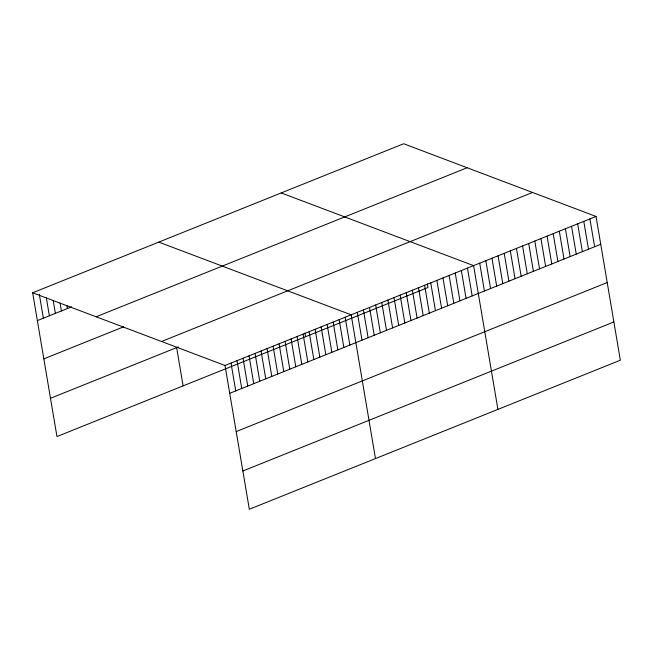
<?xml version="1.0" encoding="UTF-8"?>
<svg xmlns="http://www.w3.org/2000/svg" width="653" height="653" viewBox="0 0 653 653"><rect width="100%" height="100%" fill="white"/><g stroke="black" fill="none" stroke-linecap="round" stroke-linejoin="round"><path stroke-width="0.98" d="M32.65 292.781L403.668 143.75L596.034 216.453L620.35 360.219L249.332 509.25L225.016 365.484L32.65 292.781L56.966 436.547L427.984 287.516L427.364 283.867M37.36 320.615L71.683 306.828M96.13 316.778L467.148 167.739M43.824 358.872L123.637 326.818M161.536 341.495L532.554 192.464M50.493 398.289L178.391 346.914M225.016 365.484L596.034 216.453M229.725 393.318L600.744 244.287M236.198 431.576L607.217 282.545M242.859 470.993L613.877 321.962M281.231 192.929L473.596 265.632L497.913 409.398M158.793 242.116L351.159 314.811L375.475 458.577M589.912 218.91L594.622 246.744M583.79 221.375L588.5 249.209M577.668 223.832L582.378 251.666M571.546 226.289L576.256 254.123M565.425 228.746L570.134 256.58M559.303 231.211L564.012 259.045M553.181 233.668L557.891 261.502M547.059 236.125L551.769 263.959M540.937 238.582L545.647 266.416M534.815 241.047L539.525 268.881M528.693 243.504L533.403 271.338M522.571 245.961L527.281 273.795M516.45 248.418L521.159 276.252M510.328 250.883L515.037 278.717M504.206 253.34L508.916 281.174M498.084 255.796L502.794 283.631M491.962 258.253L496.672 286.087M485.84 260.718L490.55 288.553M479.718 263.175L484.428 291.009M467.475 268.089L472.184 295.931M461.353 270.554L466.062 298.388M455.231 273.011L459.941 300.845M449.109 275.468L453.819 303.302M442.987 277.933L447.697 305.767M436.865 280.39L441.575 308.224M430.743 282.847L435.453 310.681M424.621 285.304L429.331 313.138M418.5 287.769L423.209 315.603M412.378 290.226L417.087 318.06M406.256 292.683L410.966 320.517M400.134 295.14L404.844 322.974M394.012 297.605L398.722 325.439M387.89 300.062L392.6 327.896M381.768 302.519L386.478 330.353M375.646 304.975L380.356 332.81M369.525 307.441L374.234 335.275M363.403 309.897L368.112 337.732M357.281 312.354L361.991 340.189M345.159 317.227L349.861 345.062M339.152 319.644L343.853 347.478M333.144 322.051L337.846 349.886M327.137 324.468L331.846 352.302M321.129 326.875L325.839 354.718M315.121 329.292L319.831 357.126M309.114 331.708L313.824 359.542M304.935 333.054L305.547 336.695M303.106 334.116L307.816 361.95M297.099 336.532L301.808 364.366M291.091 338.948L295.801 366.782M285.083 341.356L289.793 369.19M279.076 343.772L283.786 371.606M273.068 346.18L277.778 374.014M267.069 348.596L271.77 376.43M261.061 351.012L265.763 378.846M255.054 353.42L259.755 381.254M249.046 355.836L253.756 383.67M243.038 358.244L247.748 386.078M237.031 360.66L241.741 388.494M231.023 363.076L235.733 390.91M176.645 347.616L183.109 385.874M66.892 305.571L67.39 308.551M60.043 303.016L61.382 310.967M53.195 300.453L55.383 313.383M46.347 297.899L49.375 315.791M39.327 294.348L43.367 318.207"/></g></svg>
